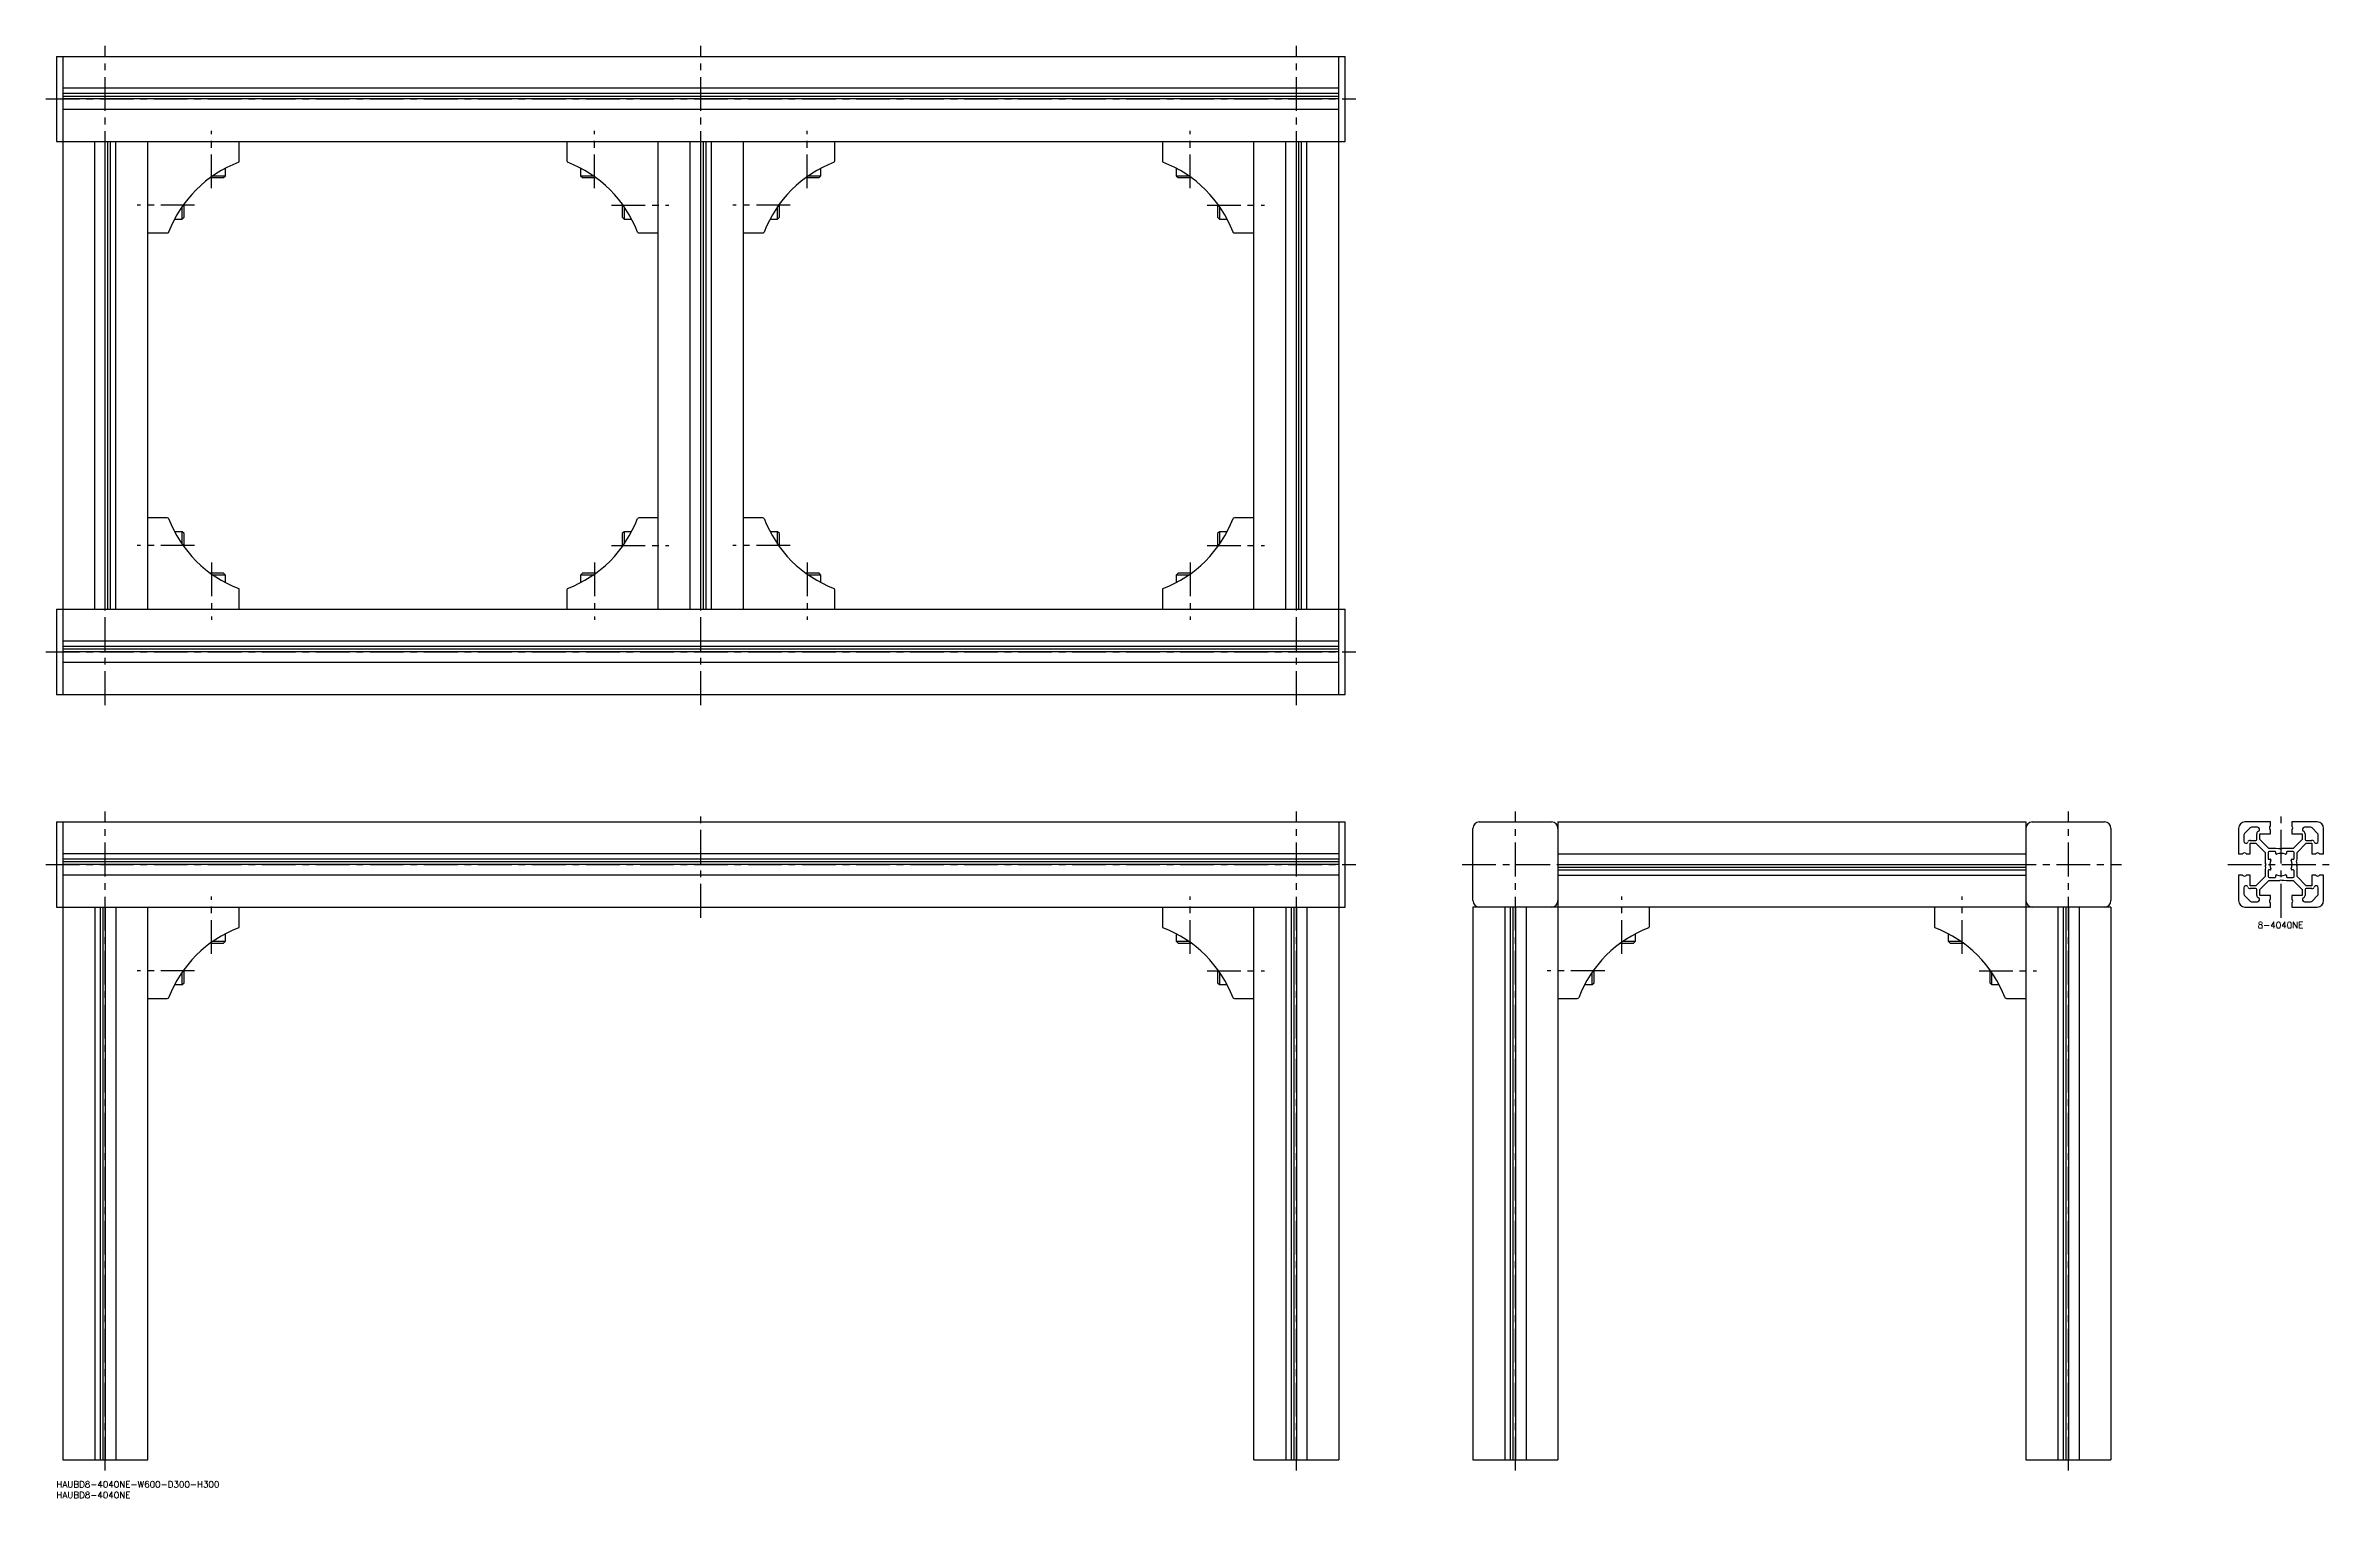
# Model space of a CAD drawing. Extents: x -5 to 1071, y -8 to 675.
import ezdxf

# ---------------------------------------------------------------- set-up
doc = ezdxf.new("R2010")
doc.units = 0
doc.header["$LTSCALE"] = 0.5
doc.linetypes.add('CENTER', pattern=[50.8, 31.75, -6.35, 6.35, -6.35])
for name, color, linetype in [('MSM_CENTER', 1, 'CENTER'), ('MSM_CONTINUOUS', 7, 'CONTINUOUS'), ('MSM_PART_NUMBER', 7, 'CONTINUOUS')]:
    doc.layers.add(name, color=color, linetype=linetype)
doc.styles.get("Standard").update_dxf_attribs({"font": 'txt.shx', "height": 3, "bigfont": 'bigfont.shx'})

# ---------------------------------------------------------------- blocks, each defined once
blk = doc.blocks.new('*U8')
at = {"layer": 'MSM_PART_NUMBER'}
blk.add_text('HAUBD8-4040NE-W600-D300-H300', height=3, dxfattribs=at).set_placement((0, -3))
blk = doc.blocks.new('*U9')
at = {"layer": 'MSM_PART_NUMBER'}
blk.add_text('HAUBD8-4040NE', height=3, dxfattribs=at).set_placement((0, -8))
blk = doc.blocks.new('*U10')
at = {"layer": 'MSM_PART_NUMBER'}
blk.add_text('8-4040NE', height=3, dxfattribs=at).set_placement((1035, 260))

msp = doc.modelspace()

# ---------------------------------------------------------------- linework, layer by layer
at = {"layer": 'MSM_CENTER'}
for p, q in [((23, 365), (23, 675)), ((303, 365), (303, 675)), ((583, 365), (583, 675)), ((-5, 650), (611, 650)), ((73, 608), (73, 635)), ((253, 608), (253, 635)), ((353, 608), (353, 635)), ((533, 608), (533, 635)), ((65, 600), (38, 600)), ((261, 600), (288, 600)), ((345, 600), (318, 600)), ((541, 600), (568, 600)), ((65, 440), (38, 440)), ((73, 432), (73, 405)), ((253, 432), (253, 405)), ((261, 440), (288, 440)), ((345, 440), (318, 440)), ((353, 432), (353, 405)), ((533, 432), (533, 405)), ((541, 440), (568, 440)), ((-5, 390), (611, 390)), ((23, 5), (23, 315)), ((303, 265), (303, 315)), ((583, 5), (583, 315)), ((686, 5), (686, 315)), ((946, 5), (946, 315)), ((1046, 265), (1046, 315)), ((-5, 290), (611, 290)), ((661, 290), (971, 290)), ((1021, 290), (1071, 290)), ((73, 248), (73, 275)), ((533, 248), (533, 275)), ((736, 248), (736, 275)), ((896, 248), (896, 275)), ((65, 240), (38, 240)), ((541, 240), (568, 240)), ((728, 240), (701, 240)), ((904, 240), (931, 240))]:
    msp.add_line(p, q, dxfattribs=at)
at = {"layer": 'MSM_CONTINUOUS'}
for p, q in [((0, 670), (606, 670)), ((0, 670), (0, 630)), ((3, 670), (3, 370)), ((603, 370), (603, 670)), ((606, 630), (606, 670)), ((603, 655), (3, 655)), ((603, 652.5), (3, 652.5)), ((603, 651.2), (3, 651.2)), ((603, 650), (3, 650)), ((603, 645), (3, 645)), ((0, 630), (606, 630)), ((18, 410), (18, 630)), ((23, 410), (23, 630)), ((24.2, 410), (24.2, 630)), ((25.5, 410), (25.5, 630)), ((28, 410), (28, 630)), ((43, 410), (43, 630)), ((86, 620.9), (86, 630)), ((240, 630), (240, 620.9)), ((283, 410), (283, 630)), ((298, 410), (298, 630)), ((303, 410), (303, 630)), ((304.2, 410), (304.2, 630)), ((305.5, 410), (305.5, 630)), ((308, 410), (308, 630)), ((323, 410), (323, 630)), ((366, 620.9), (366, 630)), ((520, 630), (520, 620.9)), ((563, 410), (563, 630)), ((578, 410), (578, 630)), ((583, 410), (583, 630)), ((584.2, 410), (584.2, 630)), ((585.5, 410), (585.5, 630)), ((588, 410), (588, 630)), ((73.6, 613.9), (79.5, 613.9)), ((78.6, 613), (79.5, 613.9)), ((79.5, 613.9), (79.5, 617.4)), ((246.5, 617.4), (246.5, 613.9)), ((246.5, 613.9), (247.4, 613)), ((246.5, 613.9), (252.4, 613.9)), ((353.6, 613.9), (359.5, 613.9)), ((358.6, 613), (359.5, 613.9)), ((359.5, 613.9), (359.5, 617.4)), ((526.5, 617.4), (526.5, 613.9)), ((526.5, 613.9), (527.4, 613)), ((526.5, 613.9), (532.4, 613.9)), ((72.4, 613), (78.6, 613)), ((247.4, 613), (253.6, 613)), ((352.4, 613), (358.6, 613)), ((527.4, 613), (533.6, 613)), ((55.6, 593.5), (59.1, 593.5)), ((59.1, 593.5), (59.1, 599.4)), ((59.1, 593.5), (60, 594.4)), ((60, 594.4), (60, 600.6)), ((266, 600.6), (266, 594.4)), ((266, 594.4), (266.9, 593.5)), ((266.9, 599.4), (266.9, 593.5)), ((266.9, 593.5), (270.4, 593.5)), ((335.6, 593.5), (339.1, 593.5)), ((339.1, 593.5), (339.1, 599.4)), ((339.1, 593.5), (340, 594.4)), ((340, 594.4), (340, 600.6)), ((546, 600.6), (546, 594.4)), ((546, 594.4), (546.9, 593.5)), ((546.9, 599.4), (546.9, 593.5)), ((546.9, 593.5), (550.4, 593.5)), ((43, 587), (52.1, 587)), ((273.9, 587), (283, 587)), ((323, 587), (332.1, 587)), ((553.9, 587), (563, 587)), ((52.1, 453), (43, 453)), ((283, 453), (273.9, 453)), ((332.1, 453), (323, 453)), ((563, 453), (553.9, 453)), ((59.1, 446.5), (55.6, 446.5)), ((60, 445.6), (59.1, 446.5)), ((59.1, 440.6), (59.1, 446.5)), ((60, 439.4), (60, 445.6)), ((266.9, 446.5), (266, 445.6)), ((266, 445.6), (266, 439.4)), ((270.4, 446.5), (266.9, 446.5)), ((266.9, 446.5), (266.9, 440.6)), ((339.1, 446.5), (335.6, 446.5)), ((340, 445.6), (339.1, 446.5)), ((339.1, 440.6), (339.1, 446.5)), ((340, 439.4), (340, 445.6)), ((546.9, 446.5), (546, 445.6)), ((546, 445.6), (546, 439.4)), ((550.4, 446.5), (546.9, 446.5)), ((546.9, 446.5), (546.9, 440.6)), ((78.6, 427), (72.4, 427)), ((79.5, 426.1), (73.6, 426.1)), ((79.5, 426.1), (78.6, 427)), ((79.5, 422.6), (79.5, 426.1)), ((247.4, 427), (246.5, 426.1)), ((246.5, 426.1), (246.5, 422.6)), ((252.4, 426.1), (246.5, 426.1)), ((253.6, 427), (247.4, 427)), ((358.6, 427), (352.4, 427)), ((359.5, 426.1), (353.6, 426.1)), ((359.5, 426.1), (358.6, 427)), ((359.5, 422.6), (359.5, 426.1)), ((527.4, 427), (526.5, 426.1)), ((526.5, 426.1), (526.5, 422.6)), ((532.4, 426.1), (526.5, 426.1)), ((533.6, 427), (527.4, 427)), ((0, 410), (606, 410)), ((0, 410), (0, 370)), ((86, 410), (86, 419.1)), ((240, 419.1), (240, 410)), ((366, 410), (366, 419.1)), ((520, 419.1), (520, 410)), ((606, 370), (606, 410)), ((603, 395), (3, 395)), ((603, 392.5), (3, 392.5)), ((603, 391.2), (3, 391.2)), ((603, 390), (3, 390)), ((603, 385), (3, 385)), ((0, 370), (606, 370)), ((0, 310), (606, 310)), ((0, 310), (0, 270)), ((3, 310), (3, 10)), ((603, 310), (603, 10)), ((606, 270), (606, 310)), ((666, 273), (666, 307)), ((669, 310), (703, 310)), ((706, 310), (706, 10)), ((706, 310), (926, 310)), ((926, 310), (926, 10)), ((929, 310), (963, 310)), ((966, 307), (966, 273)), ((1026, 307), (1026, 295)), ((1028.5, 303.9), (1028.5, 301)), ((1031.4, 307.2), (1028.8, 304.6)), ((1041, 310), (1029, 310)), ((1031.5, 301.3), (1034.1, 301.3)), ((1034.9, 307.5), (1032.1, 307.5)), ((1034.6, 301.8), (1034.6, 304.5)), ((1036, 301.8), (1036, 304.5)), ((1036, 304.5), (1041, 304.5)), ((1040.3, 297.5), (1036, 301.8)), ((1041, 308.2), (1041, 310)), ((1041, 304.5), (1041, 306.2)), ((1063, 310), (1051, 310)), ((1051, 310), (1051, 308.2)), ((1051, 306.2), (1051, 304.5)), ((1051, 304.5), (1056, 304.5)), ((1056, 301.8), (1051.7, 297.5)), ((1056, 304.5), (1056, 301.8)), ((1059.9, 307.5), (1057, 307.5)), ((1057.3, 304.5), (1057.3, 301.8)), ((1057.8, 301.3), (1060.5, 301.3)), ((1063.2, 304.6), (1060.6, 307.2)), ((1063.5, 301), (1063.5, 303.9)), ((1066, 295), (1066, 307)), ((603, 295), (3, 295)), ((603, 292.5), (3, 292.5)), ((603, 291.2), (3, 291.2)), ((706, 295), (926, 295)), ((1026, 295), (1027.8, 295)), ((1029.8, 295), (1031.5, 295)), ((1031.5, 295), (1031.5, 300)), ((1031.5, 300), (1034.2, 300)), ((1034.2, 300), (1038.5, 295.7)), ((1038.5, 295.7), (1038.5, 290.7)), ((1039.9, 295.6), (1039.9, 292.8)), ((1040.2, 292.5), (1040.9, 292.5)), ((1043.5, 297.5), (1040.3, 297.5)), ((1043.2, 296.1), (1040.4, 296.1)), ((1044.8, 297.3), (1043.5, 297.5)), ((1043.5, 295.1), (1043.5, 295.8)), ((1045.1, 297.4), (1044.8, 297.3)), ((1046, 297.2), (1045.6, 297.4)), ((1046.4, 297.4), (1046, 297.2)), ((1051.7, 297.5), (1046.7, 297.5)), ((1048.5, 295.8), (1048.5, 295.1)), ((1051.6, 296.1), (1048.8, 296.1)), ((1051.1, 292.5), (1051.8, 292.5)), ((1052.1, 292.8), (1052.1, 295.6)), ((1053.3, 291.2), (1053.5, 292.5)), ((1053.4, 290.9), (1053.3, 291.2)), ((1053.5, 295.7), (1057.8, 300)), ((1053.5, 292.5), (1053.5, 295.7)), ((1057.8, 300), (1060.5, 300)), ((1060.5, 300), (1060.5, 295)), ((1060.5, 295), (1062.2, 295)), ((1064.2, 295), (1066, 295)), ((603, 290), (3, 290)), ((603, 285), (3, 285)), ((706, 290), (926, 290)), ((706, 288.8), (926, 288.8)), ((706, 287.5), (926, 287.5)), ((706, 285), (926, 285)), ((1027.8, 285), (1026, 285)), ((1026, 285), (1026, 273)), ((1031.5, 285), (1029.8, 285)), ((1031.5, 280), (1031.5, 285)), ((1034.2, 280), (1031.5, 280)), ((1038.5, 284.3), (1034.2, 280)), ((1036, 278.2), (1040.3, 282.5)), ((1038.7, 288.8), (1038.5, 287.5)), ((1038.5, 287.5), (1038.5, 284.3)), ((1038.6, 290.4), (1038.8, 290)), ((1038.8, 290), (1038.6, 289.6)), ((1038.6, 289.1), (1038.7, 288.8)), ((1039.9, 287.2), (1039.9, 284.4)), ((1040.9, 287.5), (1040.2, 287.5)), ((1040.3, 282.5), (1045.3, 282.5)), ((1040.4, 283.9), (1043.2, 283.9)), ((1043.5, 284.2), (1043.5, 284.9)), ((1045.6, 282.6), (1046, 282.8)), ((1046, 282.8), (1046.4, 282.6)), ((1046.9, 282.6), (1047.2, 282.7)), ((1047.2, 282.7), (1048.5, 282.5)), ((1048.5, 284.9), (1048.5, 284.2)), ((1048.5, 282.5), (1051.7, 282.5)), ((1048.8, 283.9), (1051.6, 283.9)), ((1051.8, 287.5), (1051.1, 287.5)), ((1051.7, 282.5), (1056, 278.2)), ((1052.1, 284.4), (1052.1, 287.2)), ((1053.2, 290), (1053.4, 290.4)), ((1053.4, 289.6), (1053.2, 290)), ((1053.5, 284.3), (1053.5, 289.3)), ((1057.8, 280), (1053.5, 284.3)), ((1060.5, 280), (1057.8, 280)), ((1062.2, 285), (1060.5, 285)), ((1060.5, 285), (1060.5, 280)), ((1066, 285), (1064.2, 285)), ((1066, 273), (1066, 285)), ((0, 270), (606, 270)), ((18, 270), (18, 10)), ((20.5, 270), (20.5, 10)), ((21.8, 270), (21.8, 10)), ((23, 270), (23, 10)), ((28, 270), (28, 10)), ((43, 10), (43, 270)), ((86, 260.9), (86, 270)), ((520, 270), (520, 260.9)), ((563, 10), (563, 270)), ((578, 270), (578, 10)), ((580.5, 270), (580.5, 10)), ((581.8, 270), (581.8, 10)), ((583, 270), (583, 10)), ((588, 270), (588, 10)), ((966, 270), (666, 270)), ((666, 270), (666, 10)), ((681, 270), (681, 10)), ((683.5, 270), (683.5, 10)), ((684.8, 270), (684.8, 10)), ((686, 270), (686, 10)), ((691, 270), (691, 10)), ((749, 260.9), (749, 270)), ((883, 270), (883, 260.9)), ((941, 270), (941, 10)), ((943.5, 270), (943.5, 10)), ((944.8, 270), (944.8, 10)), ((946, 270), (946, 10)), ((951, 270), (951, 10)), ((966, 270), (966, 10)), ((1028.5, 279), (1028.5, 276.1)), ((1028.8, 275.4), (1031.4, 272.8)), ((1029, 270), (1041, 270)), ((1034.1, 278.7), (1031.5, 278.7)), ((1032.1, 272.5), (1034.9, 272.5)), ((1034.6, 275.5), (1034.6, 278.2)), ((1036, 275.5), (1036, 278.2)), ((1041, 275.5), (1036, 275.5)), ((1041, 273.8), (1041, 275.5)), ((1041, 270), (1041, 271.8)), ((1056, 275.5), (1051, 275.5)), ((1051, 275.5), (1051, 273.8)), ((1051, 271.8), (1051, 270)), ((1051, 270), (1063, 270)), ((1056, 278.2), (1056, 275.5)), ((1057, 272.5), (1059.9, 272.5)), ((1057.3, 278.2), (1057.3, 275.5)), ((1060.5, 278.7), (1057.8, 278.7)), ((1060.6, 272.8), (1063.2, 275.4)), ((1063.5, 276.1), (1063.5, 279)), ((72.4, 253), (78.6, 253)), ((73.6, 253.9), (79.5, 253.9)), ((78.6, 253), (79.5, 253.9)), ((79.5, 253.9), (79.5, 257.4)), ((526.5, 257.4), (526.5, 253.9)), ((526.5, 253.9), (527.4, 253)), ((526.5, 253.9), (532.4, 253.9)), ((527.4, 253), (533.6, 253)), ((735.4, 253), (741.6, 253)), ((736.6, 253.9), (742.5, 253.9)), ((741.6, 253), (742.5, 253.9)), ((742.5, 253.9), (742.5, 257.4)), ((889.5, 257.4), (889.5, 253.9)), ((889.5, 253.9), (890.4, 253)), ((889.5, 253.9), (895.4, 253.9)), ((890.4, 253), (896.6, 253)), ((59.1, 233.5), (59.1, 239.4)), ((60, 234.4), (60, 240.6)), ((546, 240.6), (546, 234.4)), ((546.9, 239.4), (546.9, 233.5)), ((722.1, 233.5), (722.1, 239.4)), ((723, 234.4), (723, 240.6)), ((909, 240.6), (909, 234.4)), ((909.9, 239.4), (909.9, 233.5)), ((43, 227), (52.1, 227)), ((55.6, 233.5), (59.1, 233.5)), ((59.1, 233.5), (60, 234.4)), ((546, 234.4), (546.9, 233.5)), ((546.9, 233.5), (550.4, 233.5)), ((553.9, 227), (563, 227)), ((706, 227), (715.1, 227)), ((718.6, 233.5), (722.1, 233.5)), ((722.1, 233.5), (723, 234.4)), ((909, 234.4), (909.9, 233.5)), ((909.9, 233.5), (913.4, 233.5)), ((916.9, 227), (926, 227)), ((3, 10), (43, 10)), ((563, 10), (603, 10)), ((666, 10), (706, 10)), ((926, 10), (966, 10))]:
    msp.add_line(p, q, dxfattribs=at)
for centre, radius, start, end in [((105.8, 567.2), 56.7, 110.7505, 159.2495), ((85, 620.9), 1, 315, 0), ((241, 620.9), 1, 180, 225), ((220.2, 567.2), 56.7, 20.7505, 69.2495), ((385.8, 567.2), 56.7, 110.7505, 159.2495), ((365, 620.9), 1, 315, 0), ((521, 620.9), 1, 180, 225), ((500.2, 567.2), 56.7, 20.7505, 69.2495), ((52.1, 588), 1, 270, 315), ((273.9, 588), 1, 225, 270), ((332.1, 588), 1, 270, 315), ((553.9, 588), 1, 225, 270), ((52.1, 452), 1, 45, 90), ((105.8, 472.8), 56.7, 200.7505, 249.2495), ((220.2, 472.8), 56.7, 290.7505, 339.2495), ((273.9, 452), 1, 90, 135), ((332.1, 452), 1, 45, 90), ((385.8, 472.8), 56.7, 200.7505, 249.2495), ((500.2, 472.8), 56.7, 290.7505, 339.2495), ((553.9, 452), 1, 90, 135), ((85, 419.1), 1, 0, 45), ((241, 419.1), 1, 135, 180), ((365, 419.1), 1, 0, 45), ((521, 419.1), 1, 135, 180), ((669, 307), 3, 90, 180), ((703, 307), 3, 0, 90), ((929, 307), 3, 90, 180), ((963, 307), 3, 0, 90), ((1029, 307), 3, 90, 180), ((1029.5, 303.9), 1, 135, 180), ((1031.5, 300.2), 1.2, 90, 159.8935), ((1032.1, 306.5), 1, 90, 135), ((1034.1, 301.8), 0.5, 270, 0), ((1035.8, 304.5), 1.2, 110.1065, 180), ((1034.9, 306.5), 1, 299.1752, 90), ((1041.5, 307.2), 1, 127.9799, 232.0201), ((1040.7, 308.2), 0.3, 307.9799, 0), ((1040.7, 306.2), 0.3, 0, 52.0201), ((1051.3, 308.2), 0.3, 180, 232.0201), ((1051.3, 306.2), 0.3, 127.9799, 180), ((1050.5, 307.2), 1, 307.9799, 52.0201), ((1057, 306.5), 1, 90, 240.8248), ((1056.1, 304.5), 1.2, 0, 69.8935), ((1057.8, 301.8), 0.5, 180, 270), ((1059.9, 306.5), 1, 45, 90), ((1060.5, 300.2), 1.2, 20.1065, 90), ((1063, 307), 3, 0, 90), ((1062.5, 303.9), 1, 0, 45), ((1027.8, 295.3), 0.3, 270, 322.0201), ((1028.8, 294.5), 1, 37.9799, 142.0201), ((1029.5, 301), 1, 180, 330.8248), ((1029.8, 295.3), 0.3, 217.9799, 270), ((1039, 290.7), 0.5, 180, 210), ((1040.4, 295.6), 0.5, 90, 180), ((1040.2, 292.8), 0.3, 180, 270), ((1046, 290), 5.25, 156.6469, 203.3531), ((1040.9, 292.2), 0.3, 336.6469, 90), ((1043.2, 295.8), 0.3, 0, 90), ((1043.8, 295.1), 0.3, 180, 293.3531), ((1046, 290), 5.25, 66.6469, 113.3531), ((1045.3, 297), 0.5, 60, 120), ((1046.7, 297), 0.5, 90, 120), ((1048.2, 295.1), 0.3, 246.6469, 0), ((1048.8, 295.8), 0.3, 90, 180), ((1051.1, 292.2), 0.3, 90, 203.3531), ((1046, 290), 5.25, 336.6469, 23.3531), ((1051.6, 295.6), 0.5, 0, 90), ((1051.8, 292.8), 0.3, 270, 0), ((1053, 290.7), 0.5, 330, 30), ((1062.5, 301), 1, 209.1752, 0), ((1062.2, 295.3), 0.3, 270, 322.0201), ((1063.2, 294.5), 1, 37.9799, 142.0201), ((1064.2, 295.3), 0.3, 217.9799, 270), ((1027.8, 284.7), 0.3, 37.9799, 90), ((1028.8, 285.5), 1, 217.9799, 322.0201), ((1029.5, 279), 1, 29.1752, 180), ((1029.8, 284.7), 0.3, 90, 142.0201), ((1039, 289.3), 0.5, 150, 210), ((1040.2, 287.2), 0.3, 90, 180), ((1040.4, 284.4), 0.5, 180, 270), ((1040.9, 287.8), 0.3, 270, 23.3531), ((1043.2, 284.2), 0.3, 270, 0), ((1043.8, 284.9), 0.3, 66.6469, 180), ((1046, 290), 5.25, 246.6469, 293.3531), ((1045.3, 283), 0.5, 270, 300), ((1046.7, 283), 0.5, 240, 300), ((1048.2, 284.9), 0.3, 0, 113.3531), ((1048.8, 284.2), 0.3, 180, 270), ((1051.1, 287.8), 0.3, 156.6469, 270), ((1051.6, 284.4), 0.5, 270, 0), ((1051.8, 287.2), 0.3, 0, 90), ((1053, 289.3), 0.5, 0, 30), ((1062.5, 279), 1, 0, 150.8248), ((1062.2, 284.7), 0.3, 37.9799, 90), ((1063.2, 285.5), 1, 217.9799, 322.0201), ((1064.2, 284.7), 0.3, 90, 142.0201), ((669, 273), 3, 180, 270), ((703, 273), 3, 270, 0), ((929, 273), 3, 180, 270), ((963, 273), 3, 270, 0), ((1029, 273), 3, 180, 270), ((1029.5, 276.1), 1, 180, 225), ((1031.5, 279.8), 1.2, 200.1065, 270), ((1032.1, 273.5), 1, 225, 270), ((1034.1, 278.2), 0.5, 0, 90), ((1035.8, 275.5), 1.2, 180, 249.8935), ((1034.9, 273.5), 1, 270, 60.8248), ((1041.5, 272.8), 1, 127.9799, 232.0201), ((1040.7, 273.8), 0.3, 307.9799, 0), ((1040.7, 271.8), 0.3, 0, 52.0201), ((1051.3, 273.8), 0.3, 180, 232.0201), ((1051.3, 271.8), 0.3, 127.9799, 180), ((1050.5, 272.8), 1, 307.9799, 52.0201), ((1057, 273.5), 1, 119.1752, 270), ((1056.1, 275.5), 1.2, 290.1065, 0), ((1057.8, 278.2), 0.5, 90, 180), ((1059.9, 273.5), 1, 270, 315), ((1060.5, 279.8), 1.2, 270, 339.8935), ((1063, 273), 3, 270, 0), ((1062.5, 276.1), 1, 315, 0), ((105.8, 207.2), 56.7, 110.7505, 159.2495), ((85, 260.9), 1, 315, 0), ((521, 260.9), 1, 180, 225), ((500.2, 207.2), 56.7, 20.7505, 69.2495), ((768.8, 207.2), 56.7, 110.7505, 159.2495), ((748, 260.9), 1, 315, 0), ((884, 260.9), 1, 180, 225), ((863.2, 207.2), 56.7, 20.7505, 69.2495), ((52.1, 228), 1, 270, 315), ((553.9, 228), 1, 225, 270), ((715.1, 228), 1, 270, 315), ((916.9, 228), 1, 225, 270)]:
    msp.add_arc(centre, radius, start, end, dxfattribs=at)

# ---------------------------------------------------------------- block references
for name in ['*U10', '*U8', '*U9']:
    msp.add_blockref(name, (0, 0), dxfattribs=at)

doc.saveas('drawing.dxf')
